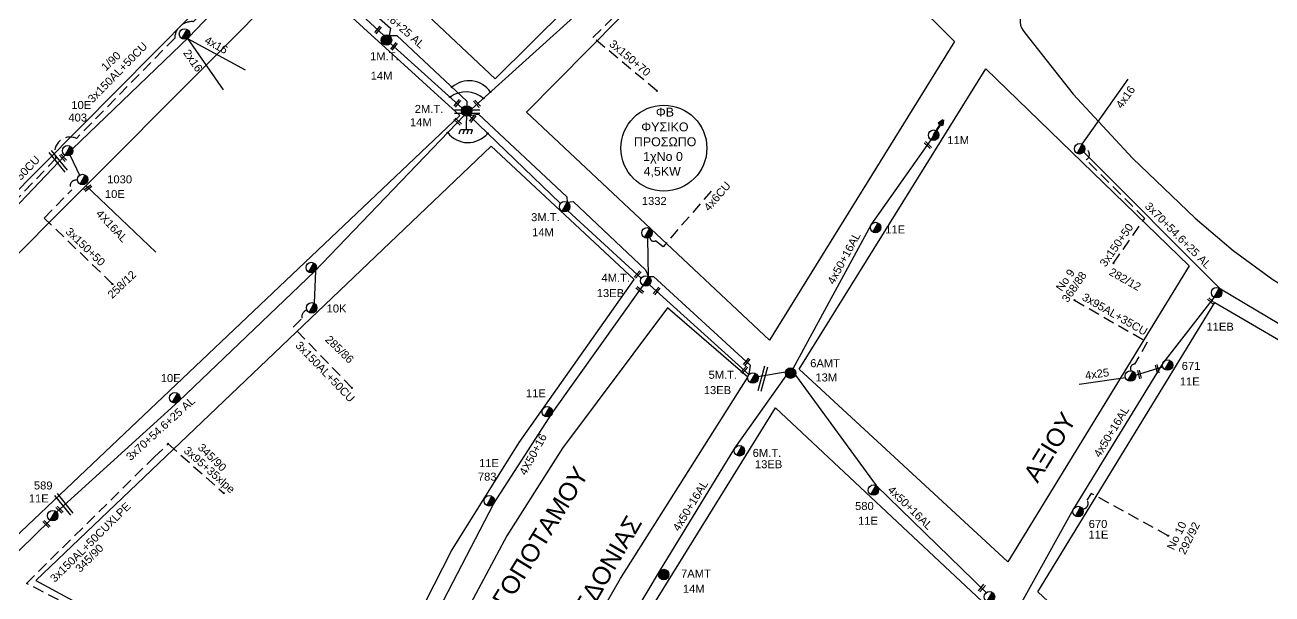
# Model space of a CAD drawing. Header units: millimetres. Extents: x 1138 to 9186, y 1584 to 2927.
# Drawn here: x 7900.8 to 8181.3, y 2596.7 to 2724.8 of the extents above; entities that cross this region are included whole.
import ezdxf
from ezdxf.enums import TextEntityAlignment as Align

# ---------------------------------------------------------------- set-up
doc = ezdxf.new("R2010")
doc.units = ezdxf.units.MM
doc.linetypes.add('DASHED', pattern=[19.05, 12.7, -6.35])
for name, color, linetype, lineweight in [('2x16', 7, 'Continuous', 30), ('3x150+50', 7, 'Continuous', 30), ('3x150+70', 7, 'Continuous', 30), ('3x150AL+50CU', 7, 'Continuous', 30), ('3x150AL+50CUXLPE', 7, 'Continuous', 30), ('3x70+54.6+25 AL', 7, 'SYN_LINE', 30), ('3x95+35', 7, 'Continuous', 30), ('3x95AL+35CU', 7, 'Continuous', 30), ('4x16', 7, 'Continuous', 30), ('4x25', 7, 'Continuous', 30), ('4x50+16', 7, 'Continuous', 30), ('4x50+16AL', 7, 'Continuous', 30), ('4x6CU', 7, 'Continuous', 30), ('Υπόβαθρο ΔΕΗ', 7, 'Continuous', 30)]:
    doc.layers.add(name, color=color, linetype=linetype, lineweight=lineweight)
for name, color, linetype in [('TEXT ΚΑΛΩΔΙΩΝ', 7, 'Continuous'), ('Άγνωστα', 7, 'Continuous'), ('Γείωση', 7, 'Continuous'), ('Επίτονοι', 7, 'Continuous'), ('Μηχανική τομή', 7, 'Continuous'), ('Στύλος Ξύλινος', 7, 'Continuous'), ('Στύλος Ξύλινος @ 1', 7, 'Continuous'), ('Στύλος ΦΜ', 7, 'Continuous'), ('Στύλος ΦΜ @ 1', 7, 'Continuous'), ('Συνδέσεις', 7, 'Continuous'), ('Τομή', 7, 'Continuous'), ('Υπόγεια καλώδια Παροχών ΧΤ   4x16AL', 7, 'DASHED')]:
    doc.layers.add(name, color=color, linetype=linetype)
doc.styles.add('arial', font='arial.ttf')
doc.styles.get("Standard").update_dxf_attribs({"font": 'arial.ttf'})
doc.linetypes.add('SYN_LINE', pattern='A,0.5,-0.0001,["/\\/\\/\\/",Standard,S=0.1,R=0,X=0,Y=-0.05],-0.25', length=0.7501)

# ---------------------------------------------------------------- blocks, each defined once
blk = doc.blocks.new('ΥΠΑΡΧΩΝ ΤΣΙΜΕΝΤΕΝΙΟΣ ΣΤΥΛΟΣ')
at = {"layer": 'Στύλος ΦΜ'}
blk.add_hatch(color=7, dxfattribs=at).paths.add_polyline_path([(-1.29, -2.28, 0.574793), (2.62, 0, 0.268822), (1.3, 2.27)])
at = {"layer": 'Στύλος ΦΜ', "color": 7}
blk.add_line((-1.29, -2.28), (1.3, 2.27), dxfattribs=at)
blk.add_circle((0, 0), 2.62, dxfattribs=at)
at = {"layer": 'Στύλος ΦΜ', "flags": 4}
for tag, p in [('ΤΥΠΟΣ', (-4.91, 3.03)), ('ΑΡΙΘΜΟΣ', (-4.68, 8.05))]:
    blk.add_attdef(tag, p, '', height=4, dxfattribs=at)
blk = doc.blocks.new('ΥΠΑΡΧΩΝ ΞΥΛΙΝΟΣ ΣΤΥΛΟΣ')
at = {"layer": 'Στύλος Ξύλινος'}
h = blk.add_hatch(color=7, dxfattribs=at)
h.paths.add_polyline_path([(-2.62, 0, 0.270008), (-1.29, -2.28), (1.3, 2.27, 0.576266)])
h.paths.add_polyline_path([(-1.29, -2.28, 0.574793), (2.62, 0, 0.268822), (1.3, 2.27)])
at = {"layer": 'Στύλος Ξύλινος', "color": 7}
blk.add_line((-1.29, -2.28), (1.3, 2.27), dxfattribs=at)
blk.add_circle((0, 0), 2.62, dxfattribs=at)
at = {"layer": 'Στύλος Ξύλινος', "flags": 4}
for tag, p in [('ΑΡΙΘΜΟΣ', (-4.91, 8.6)), ('ΤΥΠΟΣ', (-4.85, 3.39))]:
    blk.add_attdef(tag, p, '', height=4, dxfattribs=at)
blk = doc.blocks.new('ΓΕΙΩΣΗ')
at = {"layer": 'Γείωση', "ltscale": 40}
for p, q in [((-2.34, 11.45), (-3, 9.45)), ((-0.34, 11.45), (-1, 9.45)), ((0, 9.45), (0, 0)), ((1.66, 11.45), (1, 9.45)), ((3.66, 11.45), (3, 9.45))]:
    blk.add_line(p, q, dxfattribs=at)
blk.add_lwpolyline([(-3, 9.45), (3, 9.45)], dxfattribs=at)
blk = doc.blocks.new('ΕΠΙΤΟΝΟΣ')
at = {"layer": 'Επίτονοι', "lineweight": 40, "ltscale": 40}
blk.add_hatch(color=256, dxfattribs=at).paths.add_polyline_path([(-1.13, 6.47), (0, 9.1), (1.13, 6.47)])
for p, q in [((-1.13, 6.47), (0, 9.1)), ((1.13, 6.47), (-1.13, 6.47)), ((-1.13, 6.47), (0, 6.47)), ((0, 9.1), (1.13, 6.47)), ((0, 6.47), (0, 0))]:
    blk.add_line(p, q, dxfattribs=at)
blk = doc.blocks.new('ΜΗΧΑΝΙΚΗ ΤΟΜΗ')
at = {"layer": 'Μηχανική τομή', "ltscale": 40}
for p, q in [((-1.9, 0.8), (5.7, 0.8)), ((-1.9, -0.8), (5.7, -0.8))]:
    blk.add_line(p, q, dxfattribs=at)
blk = doc.blocks.new('_ΣΥΝΔΕΣΗ')
at = {"layer": 'Συνδέσεις', "linetype": 'SYN_LINE', "ltscale": 40}
blk.add_hatch(color=256, dxfattribs=at).paths.add_polyline_path([(0.5, 0, 1), (-0.5, 0, 1)])
at = {"layer": 'Συνδέσεις'}
blk.add_circle((0, 0), 0.5, dxfattribs=at)
blk = doc.blocks.new('ΤΟΜΗ')
at = {"layer": 'Τομή', "ltscale": 40}
for p, q in [((-5.7, 0), (17.1, 0)), ((-5.7, -2.8), (17.1, -2.8))]:
    blk.add_line(p, q, dxfattribs=at)

msp = doc.modelspace()

# ---------------------------------------------------------------- linework, layer by layer
at = {"lineweight": -3, "ltscale": 0.2}
msp.add_circle((8044.53, 2697.1), 9.67, dxfattribs=at)
at = {"layer": '2x16', "color": 1, "linetype": 'SYN_LINE', "lineweight": -3, "ltscale": 15}
msp.add_lwpolyline([(7937.36, 2721.81), (7945.39, 2710.19)], dxfattribs=at)
at = {"layer": '2x16', "color": 1, "linetype": 'SYN_LINE', "lineweight": -3, "ltscale": 6}
msp.add_lwpolyline([(7910.97, 2695.47), (7913.11, 2690.99)], dxfattribs=at)
at = {"layer": '3x150+50', "color": 173, "linetype": 'DASHED', "lineweight": -3, "ltscale": 0.2}
for points in [[(8145.65, 2671.2), (8152.69, 2681.3), (8139.48, 2694.47, 0.714146), (8139.21, 2696.95, -0.549859)], [(8157.94, 2609.89), (8140.63, 2619.42), (8139.67, 2617.87, -0.650349), (8138.71, 2615.91, 51.62209)]]:
    msp.add_lwpolyline(points, format="xyb", dxfattribs=at)
at = {"layer": '3x150+50', "color": 1, "linetype": 'DASHED', "lineweight": -3, "ltscale": 0.2}
msp.add_lwpolyline([(7920.53, 2666.52), (7905.17, 2681.37), (7911.38, 2687.75, -0.795664), (7912.64, 2689.83, 95.880742)], format="xyb", dxfattribs=at)
at = {"layer": '3x150+50', "color": 173, "linetype": 'SYN_LINE', "lineweight": -3, "ltscale": 8}
msp.add_lwpolyline([(8150.62, 2646.01), (8156.69, 2647.88)], dxfattribs=at)
at = {"layer": '3x150+70', "color": 62, "linetype": 'DASHED', "lineweight": -3, "ltscale": 0.2}
msp.add_lwpolyline([(8042.95, 2710), (8028.58, 2722.03), (8035.92, 2729.25, 0.727189), (8037.94, 2731.27, 1725.672798)], format="xyb", dxfattribs=at)
at = {"layer": '3x150AL+50CU', "color": 173, "linetype": 'DASHED', "lineweight": -3, "ltscale": 0.2}
msp.add_lwpolyline([(7901.77, 2802.84), (7906.53, 2798.43, -0.51785), (7908.28, 2793.91), (7956.43, 2748.51, -0.292904), (7955.3, 2742.75), (7938.7, 2725.56, 0.430184), (7934.51, 2721.84), (7912.4, 2699.29, 0.686277), (7907.8, 2694.78), (7891.2, 2677.49), (7878.09, 2689.66)], format="xyb", dxfattribs=at)
at = {"layer": '3x150AL+50CU', "color": 2, "linetype": 'DASHED', "lineweight": -3, "ltscale": 0.2}
msp.add_lwpolyline([(7974.36, 2643.16), (7961.15, 2656.85), (7963.11, 2658.82, -0.359208), (7964.24, 2660.68, 56.538762)], format="xyb", dxfattribs=at)
at = {"layer": '3x150AL+50CUXLPE', "color": 6, "linetype": 'DASHED', "lineweight": -3, "ltscale": 0.2}
msp.add_lwpolyline([(8012.54, 2548.32), (8010.5, 2544.71), (8010.5, 2544.71, 0.267128), (8007.53, 2542.12), (8007.53, 2542.12), (7956.68, 2569.33, 0.691126), (7950.8, 2572.49), (7924.47, 2586.51, 0.626165), (7918.51, 2590.16), (7901.17, 2599.15), (7929.98, 2627.64)], format="xyb", dxfattribs=at)
at = {"layer": '3x70+54.6+25 AL', "color": 62, "linetype": 'SYN_LINE', "lineweight": -3, "ltscale": 15}
for points in [[(8001.29, 2705.88), (8023.44, 2725.91), (8045.02, 2746.9), (8069.01, 2773.63)], [(7966.33, 2736.66), (7968.19, 2737.2), (7983.07, 2724.11), (7982.72, 2722.45), (7984.45, 2722.48), (8000.22, 2707.65), (8000.24, 2706.66)], [(7966.33, 2736.66), (7981.54, 2722.45)], [(7983.04, 2720.68), (7999.19, 2706.12)], [(7831.52, 2617.02), (7858.81, 2642.6), (7886.64, 2671.13), (7909.84, 2695.49)], [(7870.14, 2581.04), (7892.72, 2599.99), (7906.5, 2613.38)]]:
    msp.add_lwpolyline(points, dxfattribs=at)
at = {"layer": '3x70+54.6+25 AL', "color": 1, "linetype": 'SYN_LINE', "lineweight": -3, "ltscale": 15}
msp.add_lwpolyline([(7957.49, 2742.85), (7937.68, 2722.11), (7911.51, 2696.96)], dxfattribs=at)
at = {"layer": '3x70+54.6+25 AL', "color": 2, "linetype": 'SYN_LINE', "lineweight": -3, "ltscale": 15}
for points in [[(7999.6, 2704.46), (7965.99, 2669.35), (7935.42, 2640.13), (7907.94, 2615.2)], [(8000.75, 2704.45), (8002.85, 2704.72), (8022.68, 2686.17), (8022.79, 2684.95), (8024.11, 2685.1), (8040.43, 2669.73), (8041.05, 2668.24), (8042.19, 2668.22), (8063.9, 2648.26), (8063.67, 2646.18)], [(8021.26, 2684.63), (8000.75, 2704.45)], [(8039.45, 2667.82), (8022.93, 2683.01)], [(8041.27, 2666.36), (8063.67, 2646.18)]]:
    msp.add_lwpolyline(points, dxfattribs=at)
at = {"layer": '3x70+54.6+25 AL', "color": 173, "linetype": 'SYN_LINE', "lineweight": -3, "ltscale": 15}
msp.add_lwpolyline([(8206.78, 2642.37), (8185.61, 2655.91), (8169.71, 2665.38), (8138.96, 2696.23)], dxfattribs=at)
at = {"layer": '3x70+54.6+25 AL', "color": 2, "linetype": 'SYN_LINE', "lineweight": -3, "ltscale": 10}
msp.add_lwpolyline([(8041.05, 2668.24), (8040.91, 2676.86)], dxfattribs=at)
at = {"layer": '3x70+54.6+25 AL', "color": 2, "linetype": 'SYN_LINE', "lineweight": -3, "ltscale": 8}
msp.add_lwpolyline([(7966.15, 2669.51), (7965.9, 2662.18)], dxfattribs=at)
at = {"layer": '3x95+35', "color": 6, "linetype": 'DASHED', "lineweight": -3, "ltscale": 0.2}
msp.add_lwpolyline([(7929.98, 2627.64), (7933.06, 2630.55), (7945.58, 2619.44)], dxfattribs=at)
at = {"layer": '3x95AL+35CU', "color": 173, "linetype": 'DASHED', "lineweight": -3, "ltscale": 0.2}
msp.add_lwpolyline([(8136.87, 2662.89), (8153.25, 2653.45), (8150.4, 2648.48, 0.577234), (8149.59, 2647.01, 896.626022)], format="xyb", dxfattribs=at)
at = {"layer": '4x16', "color": 1, "linetype": 'SYN_LINE', "lineweight": -3, "ltscale": 15}
for points in [[(7937.36, 2721.81), (7950.34, 2714.74)], [(7914.51, 2688.66), (7930.29, 2673.69)]]:
    msp.add_lwpolyline(points, dxfattribs=at)
at = {"layer": '4x16', "color": 173, "linetype": 'SYN_LINE', "lineweight": -3, "ltscale": 15}
msp.add_lwpolyline([(8138.61, 2697.97), (8148.96, 2712.59)], dxfattribs=at)
at = {"layer": '4x25', "color": 173, "linetype": 'SYN_LINE', "lineweight": -3, "ltscale": 10}
msp.add_lwpolyline([(8148.36, 2645.4), (8137.94, 2643.9)], dxfattribs=at)
at = {"layer": '4x50+16', "color": 2, "linetype": 'Continuous', "lineweight": -3, "ltscale": 0.2}
msp.add_lwpolyline([(7978.23, 2555.38), (7990.92, 2587.53), (8006.26, 2617.13), (8019.42, 2637.48), (8039.89, 2666.2)], dxfattribs=at)
at = {"layer": '4x50+16AL', "color": 6, "linetype": 'Continuous', "lineweight": -3, "ltscale": 0.2}
for points in [[(8073.61, 2647.49), (8091.13, 2679.85), (8104.61, 2699)], [(8016.01, 2550.15), (8027.79, 2575.4), (8043.53, 2601.81), (8060.51, 2629.61), (8072.01, 2645.87)], [(8065.68, 2645.71), (8071.88, 2646.73)], [(8074.1, 2645.99), (8092.24, 2621.17), (8117.03, 2597.08)]]:
    msp.add_lwpolyline(points, dxfattribs=at)
at = {"layer": '4x50+16AL', "color": 173, "linetype": 'Continuous', "lineweight": -3, "ltscale": 0.2}
msp.add_lwpolyline([(8168.27, 2663.56), (8156.71, 2648.72), (8136.69, 2615.96), (8117.79, 2581.88)], dxfattribs=at)
at = {"layer": '4x6CU', "color": 2, "linetype": 'DASHED', "lineweight": -3, "ltscale": 0.2}
msp.add_lwpolyline([(8055.15, 2687.44), (8044.38, 2674.91), (8042.66, 2676.25, -0.575992), (8041.39, 2677.05, -4.195093)], format="xyb", dxfattribs=at)
at = {"layer": 'Υπόβαθρο ΔΕΗ', "lineweight": -3}
for points in [[(8027.74, 2803.41), (8062.84, 2768.48), (8006.57, 2712.73), (7971.17, 2746.08)], [(7778.09, 2679.26), (7898.21, 2798.16), (7955.26, 2744.22), (7837.37, 2625.25)], [(8069.25, 2761.5), (8109.88, 2721.12), (8068.3, 2653.86), (8013.61, 2705.17)], [(7844.55, 2618.49), (7962.83, 2737.13), (7998.62, 2704.43), (7876.66, 2588.77)], [(8116.92, 2714.98), (8162.66, 2670.6), (8121.88, 2604.03), (8074.97, 2647.37)], [(7976.5, 2560.14), (7990.93, 2595.04), (7996.76, 2606.51), (8012.02, 2630.88), (8037.85, 2667.53), (8005.68, 2697.53), (7903.26, 2599.81)], [(8069.6, 2638.64), (8116.01, 2595.15), (8065.36, 2512.44), (8013.32, 2540.44), (8031.42, 2576.91)]]:
    msp.add_lwpolyline(points, close=True, dxfattribs=at)
msp.add_lwpolyline([(8125.73, 2723.08), (8136.6, 2709.26), (8149.89, 2694.83), (8164.03, 2681.32), (8172.53, 2674.06), (8181.46, 2667.54), (8192.19, 2660.99), (8206.87, 2653.84), (8253.2, 2709.18), (8235.71, 2722.46), (8216.85, 2738.39), (8204.02, 2750.66), (8175.45, 2779.69, 0.355762), (8158.98, 2781.51), (8125.25, 2727.95, 0.342361), (8125.73, 2723.08, 1.322411)], format="xyb", dxfattribs=at)
for points in [[(8128.62, 2597.22), (8168.42, 2662.37), (8253.45, 2612.7), (8201.77, 2528.9), (8128.62, 2597.22)], [(8045.35, 2661.15), (8021.72, 2629.56), (8015.93, 2620.48), (8009.24, 2609.84), (8000.49, 2593.55), (7994.88, 2580.75), (7987, 2562.38), (7984.44, 2555.99), (8004.99, 2544.79), (8027.87, 2588.27), (8034.77, 2600.24), (8063.38, 2645.6), (8045.35, 2661.15)]]:
    msp.add_lwpolyline(points, dxfattribs=at)
for centre, radius, start, end in [((8000.72, 2706.41), 5.85, 34.423, 131.2781), ((8000.01, 2703.57), 6.18, 50.0203, 125.3489), ((8000.47, 2704.14), 5.78, 217.8572, 320.0826)]:
    msp.add_arc(centre, radius, start, end, dxfattribs=at)

# ---------------------------------------------------------------- block references
at = {"layer": 'Γείωση', "lineweight": -3, "xscale": 0.4499999999998181, "yscale": 0.4499999999998181, "zscale": 0.4499999999998181, "rotation": 179.2962347532862}
msp.add_blockref('ΓΕΙΩΣΗ', (8000.18, 2705.48), dxfattribs=at)
at = {"layer": 'Επίτονοι', "lineweight": -3, "xscale": 0.4499999999998181, "yscale": 0.4499999999998181, "zscale": 0.4499999999998181, "rotation": 327.9024485643438}
msp.add_blockref('ΕΠΙΤΟΝΟΣ', (8105.19, 2700.02), dxfattribs=at)
at = {"layer": 'Μηχανική τομή', "lineweight": -3}
for p, xscale, yscale, zscale, rotation in [((7979.98, 2723.35), 0.2499999999999998, 0.2499999999999998, 0.4999999999999997, 50.39498169332792), ((7983.59, 2719.65), 0.2499999999999998, 0.2499999999999998, 0.4999999999999997, 50.39498169332792), ((7997.79, 2706.85), 0.2499999999999998, 0.2499999999999998, 0.4999999999999997, 50.39498169332792), ((8002.84, 2706.74), 0.2499999999999998, 0.2499999999999998, 0.4999999999999997, 132.812068640861), ((8001.27, 2703.38), 0.2499999999999998, 0.2499999999999998, 0.4999999999999997, 50.39498169332792), ((7998.5, 2702.73), 0.2499999999999998, 0.2499999999999998, 0.4999999999999997, 138.5688896993851), ((8103.57, 2698.14), 0.2499999999999998, 0.2499999999999998, 0.4999999999999997, 315.4909883934748), ((7909.7, 2694.59), 0.2499999999999999, 0.2499999999999999, 0.4999999999999996, 132.0584512737649), ((7914.6, 2687.84), 0.2499999999999999, 0.2499999999999999, 0.4999999999999996, 36.64093582039236), ((8038.33, 2668.3), 0.2499999999999998, 0.2499999999999998, 0.4999999999999997, 50.39498169332792), ((8038.74, 2665.52), 0.2499999999999999, 0.2499999999999999, 0.4999999999999997, 321.9732448839297), ((8042.61, 2664.61), 0.2499999999999998, 0.2499999999999998, 0.4999999999999997, 50.39498169332792), ((8167.29, 2662.95), 0.25, 0.25, 0.4999999999999995, 319.0001090821322), ((8062.32, 2646.85), 0.2499999999999998, 0.2499999999999998, 0.4999999999999997, 50.39498169332792), ((8062.91, 2648.62), 0.2499999999999998, 0.2499999999999998, 0.4999999999999997, 50.39498169332792), ((8155.3, 2647.87), 0.2499999999999999, 0.2499999999999999, 0.4999999999999995, 284.4335812277124), ((8151.33, 2646.65), 0.2499999999999999, 0.2499999999999999, 0.4999999999999995, 284.4335812277124), ((7908.93, 2615.4), 0.2499999999999999, 0.2499999999999999, 0.2499999999999999, 134.8389962737001), ((7905.99, 2612.18), 0.2499999999999999, 0.2499999999999999, 0.2499999999999999, 134.8389962737001), ((8115.77, 2597.74), 0.2499999999999998, 0.2499999999999998, 0.4999999999999997, 50.39498169332792)]:
    msp.add_blockref('ΜΗΧΑΝΙΚΗ ΤΟΜΗ', p, dxfattribs=dict(at, xscale=xscale, yscale=yscale, zscale=zscale, rotation=rotation))
at = {"layer": 'Στύλος Ξύλινος @ 1', "lineweight": -3, "ltscale": 40}
ref = msp.add_blockref('ΥΠΑΡΧΩΝ ΞΥΛΙΝΟΣ ΣΤΥΛΟΣ', (7982.13, 2721.43), dxfattribs=dict(at, xscale=0.4499999999998181, yscale=0.4499999999998181, zscale=0.4499999999998181))
ref.add_attrib('ΤΥΠΟΣ', '1M.T.', (7978.45, 2716.89), dxfattribs={"layer": 'Στύλος Ξύλινος', "height": 1.8, "flags": 4})
ref.add_attrib('ΑΡΙΘΜΟΣ', '14M', (7978.59, 2712.51), dxfattribs={"layer": 'Στύλος Ξύλινος', "height": 1.8, "flags": 4})
ref = msp.add_blockref('ΥΠΑΡΧΩΝ ΞΥΛΙΝΟΣ ΣΤΥΛΟΣ', (8000.18, 2705.48), dxfattribs=dict(at, xscale=0.4499999999998181, yscale=0.4499999999998181, zscale=0.4499999999998181))
ref.add_attrib('ΤΥΠΟΣ', '2M.T.', (7988.49, 2705.03), dxfattribs={"layer": 'Στύλος Ξύλινος', "height": 1.8, "flags": 4})
ref.add_attrib('ΑΡΙΘΜΟΣ', '14M', (7987.43, 2702.04), dxfattribs={"layer": 'Στύλος Ξύλινος', "height": 1.8, "flags": 4})
ref = msp.add_blockref('ΥΠΑΡΧΩΝ ΞΥΛΙΝΟΣ ΣΤΥΛΟΣ', (8073.03, 2646.47), dxfattribs=dict(at, xscale=0.4499999999998181, yscale=0.4499999999998181, zscale=0.4499999999998181))
ref.add_attrib('ΤΥΠΟΣ', '6AMT', (8077.44, 2647.81), dxfattribs={"layer": 'Στύλος Ξύλινος', "height": 1.8, "flags": 4})
ref.add_attrib('ΑΡΙΘΜΟΣ', '13M', (8078.61, 2644.6), dxfattribs={"layer": 'Στύλος Ξύλινος', "height": 1.8, "flags": 4})
ref = msp.add_blockref('ΥΠΑΡΧΩΝ ΞΥΛΙΝΟΣ ΣΤΥΛΟΣ', (8044.5, 2601.15), dxfattribs=dict(at, xscale=0.4499999999998181, yscale=0.4499999999998181, zscale=0.4499999999998181))
ref.add_attrib('ΤΥΠΟΣ', '7AMT', (8048.39, 2600.47), dxfattribs={"layer": 'Στύλος Ξύλινος', "height": 1.8, "flags": 4})
ref.add_attrib('ΑΡΙΘΜΟΣ', '14M', (8048.81, 2597.04), dxfattribs={"layer": 'Στύλος Ξύλινος', "height": 1.8, "flags": 4})
at = {"layer": 'Στύλος ΦΜ @ 1', "lineweight": -3, "ltscale": 40}
for p, xscale, yscale, zscale in [((7936.72, 2722.79), 0.4499999999998182, 0.4499999999998182, 0.4499999999998182), ((8138.03, 2696.95), 0.4499999999998181, 0.4499999999998181, 0.4499999999998181), ((7965.22, 2670.24), 0.4499999999998182, 0.4499999999998182, 0.4499999999998182), ((8149.46, 2645.83), 0.4499999999998181, 0.4499999999998181, 0.4499999999998181), ((8117.76, 2596.14), 0.4499999999998181, 0.4499999999998181, 0.4499999999998181)]:
    msp.add_blockref('ΥΠΑΡΧΩΝ ΤΣΙΜΕΝΤΕΝΙΟΣ ΣΤΥΛΟΣ', p, dxfattribs=dict(at, xscale=xscale, yscale=yscale, zscale=zscale))
ref = msp.add_blockref('ΥΠΑΡΧΩΝ ΤΣΙΜΕΝΤΕΝΙΟΣ ΣΤΥΛΟΣ', (7910.42, 2696.52), dxfattribs=dict(at, xscale=0.4499999999998183, yscale=0.4499999999998183, zscale=0.4499999999998183))
ref.add_attrib('ΤΥΠΟΣ', '10E', (7911.26, 2705.91), dxfattribs={"layer": 'Στύλος ΦΜ', "height": 1.8, "flags": 4})
ref.add_attrib('ΑΡΙΘΜΟΣ', '403', (7910.6, 2703.09), dxfattribs={"layer": 'Στύλος ΦΜ', "height": 1.8, "flags": 4})
ref = msp.add_blockref('ΥΠΑΡΧΩΝ ΤΣΙΜΕΝΤΕΝΙΟΣ ΣΤΥΛΟΣ', (8105.19, 2700.02), dxfattribs=dict(at, xscale=0.4499999999998181, yscale=0.4499999999998181, zscale=0.4499999999998181))
ref.add_attrib('ΤΥΠΟΣ', '11M', (8108.28, 2698), dxfattribs={"layer": 'Στύλος ΦΜ', "height": 1.8, "flags": 4})
ref = msp.add_blockref('ΥΠΑΡΧΩΝ ΤΣΙΜΕΝΤΕΝΙΟΣ ΣΤΥΛΟΣ', (7913.8, 2690.04), dxfattribs=dict(at, xscale=0.4499999999998183, yscale=0.4499999999998183, zscale=0.4499999999998183))
ref.add_attrib('ΤΥΠΟΣ', '1030', (7919.33, 2689.18), dxfattribs={"layer": 'Στύλος ΦΜ', "height": 1.8, "flags": 4})
ref.add_attrib('ΑΡΙΘΜΟΣ', '10E', (7918.81, 2685.88), dxfattribs={"layer": 'Στύλος ΦΜ', "height": 1.8, "flags": 4})
ref = msp.add_blockref('ΥΠΑΡΧΩΝ ΤΣΙΜΕΝΤΕΝΙΟΣ ΣΤΥΛΟΣ', (8022.2, 2683.93), dxfattribs=dict(at, xscale=0.4499999999998182, yscale=0.4499999999998182, zscale=0.4499999999998182))
ref.add_attrib('ΤΥΠΟΣ', '14M', (8014.89, 2677.28), dxfattribs={"layer": 'Στύλος ΦΜ', "height": 1.8, "rotation": 360, "flags": 4})
ref.add_attrib('ΑΡΙΘΜΟΣ', '3M.T.', (8014.67, 2680.67), dxfattribs={"layer": 'Στύλος ΦΜ', "height": 1.8, "rotation": 360, "flags": 4})
ref = msp.add_blockref('ΥΠΑΡΧΩΝ ΤΣΙΜΕΝΤΕΝΙΟΣ ΣΤΥΛΟΣ', (8040.72, 2678.03), dxfattribs=dict(at, xscale=0.4499999999998181, yscale=0.4499999999998181, zscale=0.4499999999998181))
ref.add_attrib('ΑΡΙΘΜΟΣ', '1332', (8039.57, 2684.32), dxfattribs={"layer": 'Στύλος ΦΜ', "height": 1.8, "flags": 4})
ref = msp.add_blockref('ΥΠΑΡΧΩΝ ΤΣΙΜΕΝΤΕΝΙΟΣ ΣΤΥΛΟΣ', (8092.13, 2679.23), dxfattribs=dict(at, xscale=0.4499999999998181, yscale=0.4499999999998181, zscale=0.4499999999998181))
ref.add_attrib('ΤΥΠΟΣ', '11E', (8094.31, 2677.91), dxfattribs={"layer": 'Στύλος ΦΜ', "height": 1.8, "flags": 4})
ref = msp.add_blockref('ΥΠΑΡΧΩΝ ΤΣΙΜΕΝΤΕΝΙΟΣ ΣΤΥΛΟΣ', (8040.47, 2667.22), dxfattribs=dict(at, xscale=0.4499999999998182, yscale=0.4499999999998182, zscale=0.4499999999998182))
ref.add_attrib('ΤΥΠΟΣ', '13EB', (8029.43, 2663.59), dxfattribs={"layer": 'Στύλος ΦΜ', "height": 1.8, "rotation": 360, "flags": 4})
ref.add_attrib('ΑΡΙΘΜΟΣ', '4M.T.', (8030.5, 2667.03), dxfattribs={"layer": 'Στύλος ΦΜ', "height": 1.8, "rotation": 360, "flags": 4})
ref = msp.add_blockref('ΥΠΑΡΧΩΝ ΤΣΙΜΕΝΤΕΝΙΟΣ ΣΤΥΛΟΣ', (8168.85, 2664.58), dxfattribs=dict(at, xscale=0.4499999999998181, yscale=0.4499999999998181, zscale=0.4499999999998181))
ref.add_attrib('ΤΥΠΟΣ', '11EB', (8166.56, 2656.03), dxfattribs={"layer": 'Στύλος ΦΜ', "height": 1.8, "flags": 4})
ref = msp.add_blockref('ΥΠΑΡΧΩΝ ΤΣΙΜΕΝΤΕΝΙΟΣ ΣΤΥΛΟΣ', (7965.32, 2661.16), dxfattribs=dict(at, xscale=0.4499999999998182, yscale=0.4499999999998182, zscale=0.4499999999998182))
ref.add_attrib('ΤΥΠΟΣ', '10K', (7968.67, 2660.12), dxfattribs={"layer": 'Στύλος ΦΜ', "height": 1.8, "rotation": 360, "flags": 4})
ref = msp.add_blockref('ΥΠΑΡΧΩΝ ΤΣΙΜΕΝΤΕΝΙΟΣ ΣΤΥΛΟΣ', (8157.8, 2648.28), dxfattribs=dict(at, xscale=0.4499999999998181, yscale=0.4499999999998181, zscale=0.4499999999998181))
ref.add_attrib('ΤΥΠΟΣ', '671', (8161, 2647.19), dxfattribs={"layer": 'Στύλος ΦΜ', "height": 1.8, "flags": 4})
ref.add_attrib('ΑΡΙΘΜΟΣ', '11E', (8160.56, 2643.69), dxfattribs={"layer": 'Στύλος ΦΜ', "height": 1.8, "flags": 4})
ref = msp.add_blockref('ΥΠΑΡΧΩΝ ΤΣΙΜΕΝΤΕΝΙΟΣ ΣΤΥΛΟΣ', (7934.54, 2640.92), dxfattribs=dict(at, xscale=0.4499999999998182, yscale=0.4499999999998182, zscale=0.4499999999998182))
ref.add_attrib('ΤΥΠΟΣ', '10E', (7931.38, 2644.46), dxfattribs={"layer": 'Στύλος ΦΜ', "height": 1.8, "rotation": 360, "flags": 4})
ref = msp.add_blockref('ΥΠΑΡΧΩΝ ΤΣΙΜΕΝΤΕΝΙΟΣ ΣΤΥΛΟΣ', (8064.55, 2645.38), dxfattribs=dict(at, xscale=0.4499999999998182, yscale=0.4499999999998182, zscale=0.4499999999998182))
ref.add_attrib('ΤΥΠΟΣ', '13EB', (8053.51, 2641.75), dxfattribs={"layer": 'Στύλος ΦΜ', "height": 1.8, "rotation": 360, "flags": 4})
ref.add_attrib('ΑΡΙΘΜΟΣ', '5M.T.', (8054.58, 2645.2), dxfattribs={"layer": 'Στύλος ΦΜ', "height": 1.8, "rotation": 360, "flags": 4})
ref = msp.add_blockref('ΥΠΑΡΧΩΝ ΤΣΙΜΕΝΤΕΝΙΟΣ ΣΤΥΛΟΣ', (8018.29, 2637.79), dxfattribs=dict(at, xscale=0.4499999999998182, yscale=0.4499999999998182, zscale=0.4499999999998182))
ref.add_attrib('ΤΥΠΟΣ', '11E', (8013.51, 2641.03), dxfattribs={"layer": 'Στύλος ΦΜ', "height": 1.8, "flags": 4})
ref = msp.add_blockref('ΥΠΑΡΧΩΝ ΤΣΙΜΕΝΤΕΝΙΟΣ ΣΤΥΛΟΣ', (8061.51, 2629), dxfattribs=dict(at, xscale=0.4499999999998182, yscale=0.4499999999998182, zscale=0.4499999999998182))
ref.add_attrib('ΤΥΠΟΣ', '13EB', (8065.01, 2625.07), dxfattribs={"layer": 'Στύλος ΦΜ', "height": 1.8, "rotation": 360, "flags": 4})
ref.add_attrib('ΑΡΙΘΜΟΣ', '6M.T.', (8064.5, 2627.62), dxfattribs={"layer": 'Στύλος ΦΜ', "height": 1.8, "rotation": 360, "flags": 4})
ref = msp.add_blockref('ΥΠΑΡΧΩΝ ΤΣΙΜΕΝΤΕΝΙΟΣ ΣΤΥΛΟΣ', (8005.26, 2617.74), dxfattribs=dict(at, xscale=0.4499999999998182, yscale=0.4499999999998182, zscale=0.4499999999998182))
ref.add_attrib('ΤΥΠΟΣ', '11E', (8002.96, 2625.31), dxfattribs={"layer": 'Στύλος ΦΜ', "height": 1.8, "flags": 4})
ref.add_attrib('ΑΡΙΘΜΟΣ', '783', (8002.7, 2622.28), dxfattribs={"layer": 'Στύλος ΦΜ', "height": 1.8, "flags": 4})
ref = msp.add_blockref('ΥΠΑΡΧΩΝ ΤΣΙΜΕΝΤΕΝΙΟΣ ΣΤΥΛΟΣ', (7907.08, 2614.4), dxfattribs=dict(at, xscale=0.4499999999998182, yscale=0.4499999999998182, zscale=0.4499999999998182))
ref.add_attrib('ΤΥΠΟΣ', '589', (7902.84, 2620.29), dxfattribs={"layer": 'Στύλος ΦΜ', "height": 1.8, "rotation": 360, "flags": 4})
ref.add_attrib('ΑΡΙΘΜΟΣ', '11E', (7901.7, 2617.37), dxfattribs={"layer": 'Στύλος ΦΜ', "height": 1.8, "rotation": 360, "flags": 4})
ref = msp.add_blockref('ΥΠΑΡΧΩΝ ΤΣΙΜΕΝΤΕΝΙΟΣ ΣΤΥΛΟΣ', (8091.65, 2620.15), dxfattribs=dict(at, xscale=0.4499999999998183, yscale=0.4499999999998183, zscale=0.4499999999998183))
ref.add_attrib('ΤΥΠΟΣ', '11E', (8088.2, 2612.36), dxfattribs={"layer": 'Στύλος ΦΜ', "height": 1.8, "flags": 4})
ref.add_attrib('ΑΡΙΘΜΟΣ', '580', (8087.53, 2615.66), dxfattribs={"layer": 'Στύλος ΦΜ', "height": 1.8, "flags": 4})
ref = msp.add_blockref('ΥΠΑΡΧΩΝ ΤΣΙΜΕΝΤΕΝΙΟΣ ΣΤΥΛΟΣ', (8137.68, 2615.33), dxfattribs=dict(at, xscale=0.4499999999998181, yscale=0.4499999999998181, zscale=0.4499999999998181))
ref.add_attrib('ΤΥΠΟΣ', '670', (8140.07, 2611.63), dxfattribs={"layer": 'Στύλος ΦΜ', "height": 1.8, "flags": 4})
ref.add_attrib('ΑΡΙΘΜΟΣ', '11E', (8140.02, 2609.25), dxfattribs={"layer": 'Στύλος ΦΜ', "height": 1.8, "flags": 4})
at = {"layer": 'Συνδέσεις', "lineweight": -3, "xscale": 0.25, "yscale": 0.25, "zscale": 0.25}
for p in [(7996.86, 2710.81), (8005.55, 2709.72), (8042.95, 2710), (7996.43, 2708.61), (8003.98, 2708.31), (7995.91, 2700.6), (8004.9, 2700.44), (8145.65, 2671.2), (7920.53, 2666.52), (8136.87, 2662.9), (7974.36, 2643.17), (7933.06, 2630.55), (7945.58, 2619.44), (8157.94, 2609.89)]:
    msp.add_blockref('_ΣΥΝΔΕΣΗ', p, dxfattribs=at)
at = {"layer": 'Τομή', "lineweight": -3, "xscale": 0.2499999999999999, "yscale": 0.2499999999999999, "zscale": 0.2499999999999999}
for p, rotation in [((7998.87, 2705.7), 359.9719774584286), ((7907.63, 2695.45), 308.9086728365508), ((8067.47, 2646.45), 255.0278709115663), ((7908.95, 2618.25), 308.9086728365508)]:
    msp.add_blockref('ΤΟΜΗ', p, dxfattribs=dict(at, rotation=rotation))

# ---------------------------------------------------------------- texts
at = {"lineweight": -3, "ltscale": 40, "insert": (7999.86, 2585.97), "char_height": 4, "width": 65.6312, "attachment_point": 1, "rotation": 58.4566, "style": 'arial'}
msp.add_mtext('ΓOPΓOΠOTAMOY', dxfattribs=at)
at = {"layer": 'TEXT ΚΑΛΩΔΙΩΝ', "linetype": 'Continuous', "lineweight": -3, "ltscale": 0.2}
for s, rotation, p in [('2.3x70+54.6+25 AL', 318.6435, (7982.11, 2727.35)), ('3x150AL+50CU', 45.5692, (7921.65, 2714.15)), ('4x16', 331.4395, (7943.86, 2720.32)), ('3x150+70', 320.0628, (8036.92, 2717.39)), ('2x16', 304.6335, (7938.62, 2716.81)), ('4x16', 54.7194, (8148.33, 2708.59)), ('3x150AL+50CU', 46.1585, (7897.53, 2688.55)), ('4x6CU', 49.2997, (8056.52, 2686.27)), ('3x70+54.6+25 AL', 314.9145, (8160.19, 2677.48)), ('3x150+50', 315.9658, (7914.44, 2674.91)), ('3x150+50', 55.1019, (8146.31, 2675.3)), ('4x50+16AL', 61.5636, (8085.02, 2672.34)), ('3x95AL+35CU', 330.0295, (8145.96, 2659.73)), ('3x150AL+50CU', 313.9906, (7968.36, 2646.79)), ('4x25', 8.1744, (8141.95, 2646.3)), ('3x70+54.6+25 AL', 42.2235, (7931.32, 2633.98)), ('4x50+16AL', 58.5643, (8145.16, 2633.28)), ('3x95+35xlpe', 318.408, (7942.33, 2624.72)), ('4x50+16AL', 58.5863, (8050.48, 2616.65)), ('4x50+16AL', 315.8232, (8099.95, 2616.19)), ('3x150AL+50CUXLPE', 44.6718, (7915.54, 2608.42))]:
    msp.add_text(s, height=1.8, rotation=rotation, dxfattribs=at).set_placement(p, align=Align.MIDDLE_CENTER)
at = {"layer": 'Άγνωστα', "lineweight": -3, "ltscale": 40, "char_height": 1.8, "attachment_point": 1, "style": 'arial'}
for s, insert, width, rotation in [('1/90', (7917.78, 2715.64), 12.7137, 43.7075), ('258/12', (7919.22, 2664.41), 12.7137, 43.7075), ('No 9', (8132.55, 2665.76), 12.7137, 55), ('368/88', (8133.88, 2663.24), 12.7137, 55.2523), ('282/12', (8145.34, 2670.26), 12.7137, 330.6018), ('285/86', (7969.46, 2655.15), 12.7137, 315.8713), ('4X50+16', (8011.88, 2624.17), 34.0855, 61.5388), ('345/90', (7940.82, 2630.83), 12.7137, 315.8713), ('No 10', (8157.58, 2607.29), 12.7137, 63.844), ('292/92', (8160.14, 2606.27), 12.7137, 63.844), ('345/90', (7911.96, 2602.75), 12.7137, 45)]:
    msp.add_mtext(s, dxfattribs=dict(at, insert=insert, width=width, rotation=rotation))
at = {"layer": 'Υπόβαθρο ΔΕΗ', "lineweight": -3}
for s, rotation, p in [('ΑΞΙΟΥ', 58.5087, (8131.31, 2629.83)), ('ΜΑΚΕΔΟΝΙΑΣ', 60.0483, (8028.85, 2597.98))]:
    msp.add_text(s, height=4, rotation=rotation, dxfattribs=at).set_placement(p, align=Align.MIDDLE_CENTER)
at = {"layer": 'Υπόβαθρο ΔΕΗ', "lineweight": -3, "char_height": 2, "width": 17.2548, "attachment_point": 1}
for s, insert in [('{\\W8.64836; }ΦΒ \\P{\\W4.42067; }ΦΥΣΙΚΟ \\P{\\W2.28183; }ΠΡΟΣΩΠΟ', (8036.01, 2706.21)), ('{\\W5.64925; }1χΝο 0\\P{\\W5.75643; }4,5KW', (8035.49, 2696.23))]:
    msp.add_mtext(s, dxfattribs=dict(at, insert=insert))
at = {"layer": 'Υπόγεια καλώδια Παροχών ΧΤ   4x16AL', "lineweight": -3, "ltscale": 0.2, "insert": (7917.96, 2683.47), "char_height": 1.8, "width": 34.0855, "attachment_point": 1, "rotation": 313.3968, "style": 'arial'}
msp.add_mtext('4X16AL', dxfattribs=at)

doc.saveas('drawing.dxf')
